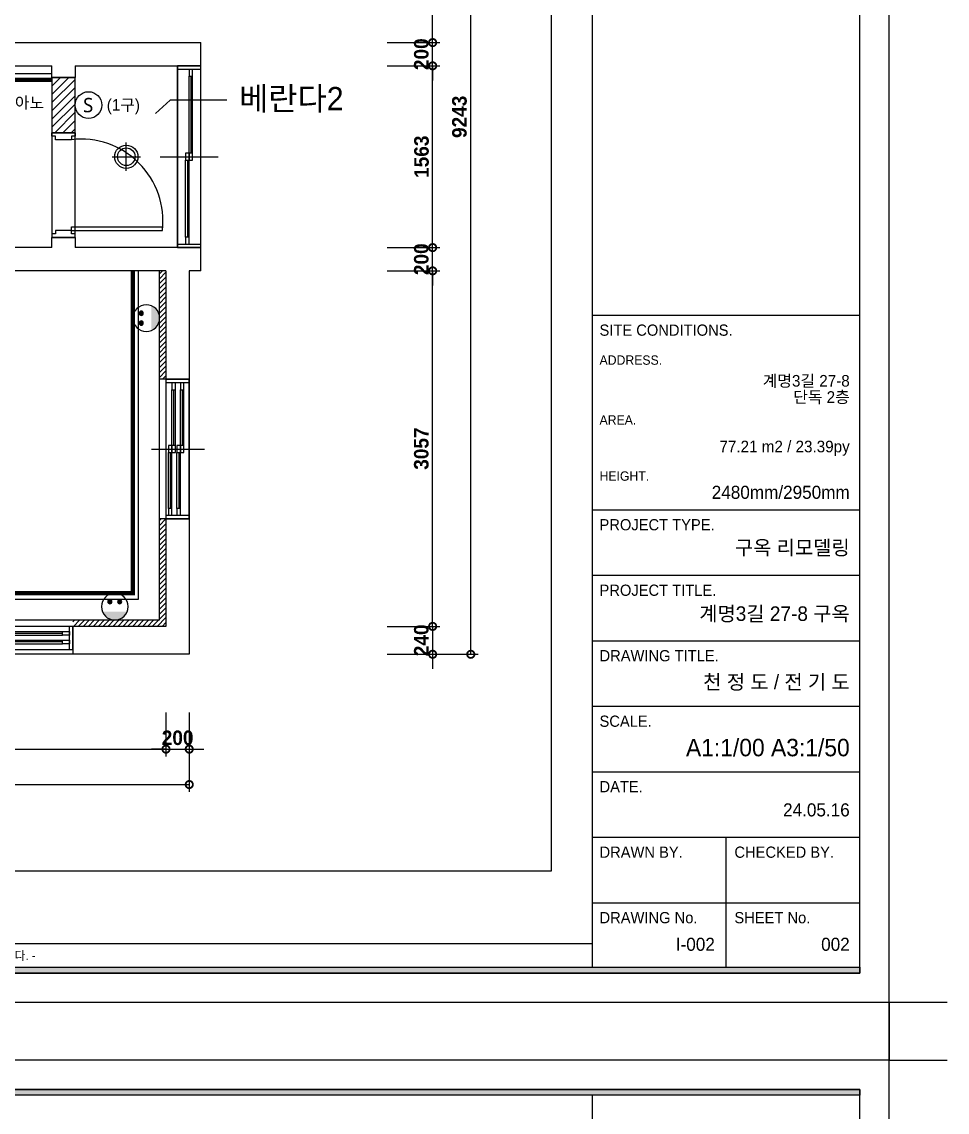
# Model space of a CAD drawing. Header units: inches. Extents: x 7740 to 83056, y -9304 to 75068.
# Drawn here: x 42786 to 50740, y 36299 to 45675 of the extents above; entities that cross this region are included whole.
import ezdxf
from ezdxf.enums import TextEntityAlignment as Align

# ---------------------------------------------------------------- set-up
doc = ezdxf.new("R2010")
doc.units = ezdxf.units.IN
doc.header["$LTSCALE"] = 50
doc.header["$MEASUREMENT"] = 0
doc.linetypes.add('HID', pattern=[2.3, 1.5, -0.8])
for name, color, linetype in [('02-WAL', 2, 'Continuous'), ('03-TEXT', 3, 'Continuous'), ('03-WAL NEW', 3, 'Continuous'), ('04-WIN', 4, 'Continuous'), ('06-FUR', 6, 'Continuous'), ('06-LIGHT', 4, 'Continuous'), ('07-DIM', 5, 'Continuous'), ('253', 253, 'Continuous'), ('F-SYM', 7, 'Continuous'), ('FORM(YOURNAME)-11', 1, 'Continuous'), ('FORM(YOURNAME)-11 @ 1', 1, 'Continuous'), ('RC-LIGHT', 7, 'Continuous'), ('도면층2', 2, 'Continuous'), ('도면층4', 4, 'Continuous'), ('도면층5', 5, 'Continuous'), ('설비', 7, 'Continuous')]:
    doc.layers.add(name, color=color, linetype=linetype)
doc.styles.get("Standard").update_dxf_attribs({"font": 'txt.shx', "bigfont": 'whgtxt.shx'})
doc.styles.add('YOURNAME', font='HY울릉도M.TTF')
doc.styles.add('넥슨고딕', font='NEXONLv1GothicBold.ttf')
doc.styles.add('코레일둥고', font='Korail_Round_Gothic_Medium.ttf')
doc.dimstyles.new('50', dxfattribs={"dimscale": 50, "dimtxt": 2.5, "dimasz": 2.5, "dimexe": 1.25, "dimexo": 2, "dimtad": 1, "dimdec": 0, "dimtxsty": '넥슨고딕', "dimblk": 'DOTSMALL', "dimcen": 2.5, "dimclrd": 1, "dimclre": 1, "dimclrt": 2, "dimadec": 0, "dimazin": 0, "dimtfac": 1, "dimtdec": 0, "dimtix": 1, "dimtmove": 0, "dimatfit": 3, "dimldrblk": 'DOTSMALL', "dimfxl": 0, "dimarcsym": 0})

# ---------------------------------------------------------------- blocks, each defined once
blk = doc.blocks.new('_DOTSMALL')
at = {"color": 0, "linetype": 'ByBlock', "const_width": 0.5}
blk.add_lwpolyline([(-0.0625, 0, 1), (0.0625, 0, 1)], format="xyb", close=True, dxfattribs=at)
blk = doc.blocks.new('*D242')
at = {"layer": '07-DIM', "color": 1, "lineweight": -2}
for p, q in [((40049.3, 39736.7), (40049.3, 39358.6)), ((44025.3, 39736.7), (44025.3, 39358.6)), ((40049.3, 39421.1), (44025.3, 39421.1))]:
    blk.add_line(p, q, dxfattribs=at)
at = {"layer": 'Defpoints', "color": 0}
for p in [(40049.3, 39836.7), (44025.3, 39836.7), (44025.3, 39421.1)]:
    blk.add_point(p, dxfattribs=at)
at = {"layer": '07-DIM', "color": 1, "lineweight": -2, "xscale": 125, "yscale": 125, "zscale": 125, "rotation": 180}
blk.add_blockref('_DOTSMALL', (40049.3, 39421.1), dxfattribs=at)
at = {"layer": '07-DIM', "color": 1, "lineweight": -2, "xscale": 125, "yscale": 125, "zscale": 125}
blk.add_blockref('_DOTSMALL', (44025.3, 39421.1), dxfattribs=at)
at = {"layer": '07-DIM', "color": 2, "insert": (42037.3, 39517.9), "char_height": 125, "attachment_point": 5, "style": '넥슨고딕'}
blk.add_mtext('3976', dxfattribs=at)
blk = doc.blocks.new('*D243')
at = {"layer": '07-DIM', "color": 1, "lineweight": -2}
for p, q in [((44025.3, 39736.7), (44025.3, 39358.6)), ((44225.3, 39736.7), (44225.3, 39358.6)), ((44025.3, 39421.1), (43900.3, 39421.1)), ((44025.3, 39421.1), (44225.3, 39421.1)), ((44225.3, 39421.1), (44350.3, 39421.1))]:
    blk.add_line(p, q, dxfattribs=at)
at = {"layer": 'Defpoints', "color": 0}
for p in [(44025.3, 39836.7), (44225.3, 39836.7), (44225.3, 39421.1)]:
    blk.add_point(p, dxfattribs=at)
at = {"layer": '07-DIM', "color": 1, "lineweight": -2, "xscale": 125, "yscale": 125, "zscale": 125}
blk.add_blockref('_DOTSMALL', (44025.3, 39421.1), dxfattribs=at)
at = {"layer": '07-DIM', "color": 1, "lineweight": -2, "xscale": 125, "yscale": 125, "zscale": 125, "rotation": 180}
blk.add_blockref('_DOTSMALL', (44225.3, 39421.1), dxfattribs=at)
at = {"layer": '07-DIM', "color": 2, "insert": (44125.3, 39518), "char_height": 125, "attachment_point": 5, "style": '넥슨고딕'}
blk.add_mtext('200', dxfattribs=at)
blk = doc.blocks.new('*D253')
at = {"layer": '07-DIM', "color": 1, "lineweight": -2}
for p, q in [((46317.4, 40476.7), (46317.4, 40601.7)), ((45925.3, 40476.7), (46379.9, 40476.7)), ((46317.4, 40476.7), (46317.4, 40236.7)), ((45925.3, 40236.7), (46379.9, 40236.7)), ((46317.4, 40236.7), (46317.4, 40111.7))]:
    blk.add_line(p, q, dxfattribs=at)
at = {"layer": 'Defpoints', "color": 0}
for p in [(45825.3, 40476.7), (45825.3, 40236.7), (46317.4, 40236.7)]:
    blk.add_point(p, dxfattribs=at)
at = {"layer": '07-DIM', "color": 1, "lineweight": -2, "xscale": 125, "yscale": 125, "zscale": 125}
for p, rotation in [((46317.4, 40476.7), 270), ((46317.4, 40236.7), 90)]:
    blk.add_blockref('_DOTSMALL', p, dxfattribs=dict(at, rotation=rotation))
at = {"layer": '07-DIM', "color": 2, "insert": (46220.5, 40356.7), "char_height": 125, "attachment_point": 5, "rotation": 90, "style": '넥슨고딕'}
blk.add_mtext('240', dxfattribs=at)
blk = doc.blocks.new('*D254')
at = {"layer": '07-DIM', "color": 1, "lineweight": -2}
for p, q in [((45925.3, 43533.7), (46379.9, 43533.7)), ((46317.4, 40476.7), (46317.4, 43533.7)), ((45925.3, 40476.7), (46379.9, 40476.7))]:
    blk.add_line(p, q, dxfattribs=at)
at = {"layer": 'Defpoints', "color": 0}
for p in [(45825.3, 43533.7), (46317.4, 43533.7), (45825.3, 40476.7)]:
    blk.add_point(p, dxfattribs=at)
at = {"layer": '07-DIM', "color": 1, "lineweight": -2, "xscale": 125, "yscale": 125, "zscale": 125}
for p, rotation in [((46317.4, 43533.7), 90), ((46317.4, 40476.7), 270)]:
    blk.add_blockref('_DOTSMALL', p, dxfattribs=dict(at, rotation=rotation))
at = {"layer": '07-DIM', "color": 2, "insert": (46220.5, 42005.2), "char_height": 125, "attachment_point": 5, "rotation": 90, "style": '넥슨고딕'}
blk.add_mtext('3057', dxfattribs=at)
blk = doc.blocks.new('*D255')
at = {"layer": '07-DIM', "color": 1, "lineweight": -2}
for p, q in [((46317.4, 43733.7), (46317.4, 43858.7)), ((45925.3, 43733.7), (46379.9, 43733.7)), ((46317.4, 43533.7), (46317.4, 43733.7)), ((45925.3, 43533.7), (46379.9, 43533.7)), ((46317.4, 43533.7), (46317.4, 43408.7))]:
    blk.add_line(p, q, dxfattribs=at)
at = {"layer": 'Defpoints', "color": 0}
for p in [(45825.3, 43733.7), (46317.4, 43733.7), (45825.3, 43533.7)]:
    blk.add_point(p, dxfattribs=at)
at = {"layer": '07-DIM', "color": 1, "lineweight": -2, "xscale": 125, "yscale": 125, "zscale": 125}
for p, rotation in [((46317.4, 43733.7), 270), ((46317.4, 43533.7), 90)]:
    blk.add_blockref('_DOTSMALL', p, dxfattribs=dict(at, rotation=rotation))
at = {"layer": '07-DIM', "color": 2, "insert": (46220.5, 43633.7), "char_height": 125, "attachment_point": 5, "rotation": 90, "style": '넥슨고딕'}
blk.add_mtext('200', dxfattribs=at)
blk = doc.blocks.new('*D256')
at = {"layer": '07-DIM', "color": 1, "lineweight": -2}
for p, q in [((45925.3, 45296.7), (46379.9, 45296.7)), ((46317.4, 43733.7), (46317.4, 45296.7)), ((45925.3, 43733.7), (46379.9, 43733.7))]:
    blk.add_line(p, q, dxfattribs=at)
at = {"layer": 'Defpoints', "color": 0}
for p in [(45825.3, 45296.7), (46317.4, 45296.7), (45825.3, 43733.7)]:
    blk.add_point(p, dxfattribs=at)
at = {"layer": '07-DIM', "color": 1, "lineweight": -2, "xscale": 125, "yscale": 125, "zscale": 125}
for p, rotation in [((46317.4, 45296.7), 90), ((46317.4, 43733.7), 270)]:
    blk.add_blockref('_DOTSMALL', p, dxfattribs=dict(at, rotation=rotation))
at = {"layer": '07-DIM', "color": 2, "insert": (46222.1, 44515.2), "char_height": 125, "attachment_point": 5, "rotation": 90, "style": '넥슨고딕'}
blk.add_mtext('1563', dxfattribs=at)
blk = doc.blocks.new('*D257')
at = {"layer": '07-DIM', "color": 1, "lineweight": -2}
for p, q in [((46317.4, 45496.7), (46317.4, 45621.7)), ((45925.3, 45496.7), (46379.9, 45496.7)), ((46317.4, 45296.7), (46317.4, 45496.7)), ((45925.3, 45296.7), (46379.9, 45296.7)), ((46317.4, 45296.7), (46317.4, 45171.7))]:
    blk.add_line(p, q, dxfattribs=at)
at = {"layer": 'Defpoints', "color": 0}
for p in [(45825.3, 45496.7), (46317.4, 45496.7), (45825.3, 45296.7)]:
    blk.add_point(p, dxfattribs=at)
at = {"layer": '07-DIM', "color": 1, "lineweight": -2, "xscale": 125, "yscale": 125, "zscale": 125}
for p, rotation in [((46317.4, 45496.7), 270), ((46317.4, 45296.7), 90)]:
    blk.add_blockref('_DOTSMALL', p, dxfattribs=dict(at, rotation=rotation))
at = {"layer": '07-DIM', "color": 2, "insert": (46220.5, 45396.7), "char_height": 125, "attachment_point": 5, "rotation": 90, "style": '넥슨고딕'}
blk.add_mtext('200', dxfattribs=at)
blk = doc.blocks.new('*D258')
at = {"layer": '07-DIM', "color": 1, "lineweight": -2}
for p, q in [((45925.3, 47941.7), (46379.9, 47941.7)), ((46317.4, 45496.7), (46317.4, 47941.7)), ((45925.3, 45496.7), (46379.9, 45496.7))]:
    blk.add_line(p, q, dxfattribs=at)
at = {"layer": 'Defpoints', "color": 0}
for p in [(45825.3, 47941.7), (46317.4, 47941.7), (45825.3, 45496.7)]:
    blk.add_point(p, dxfattribs=at)
at = {"layer": '07-DIM', "color": 1, "lineweight": -2, "xscale": 125, "yscale": 125, "zscale": 125}
for p, rotation in [((46317.4, 47941.7), 90), ((46317.4, 45496.7), 270)]:
    blk.add_blockref('_DOTSMALL', p, dxfattribs=dict(at, rotation=rotation))
at = {"layer": '07-DIM', "color": 2, "insert": (46220.5, 46719.2), "char_height": 125, "attachment_point": 5, "rotation": 90, "style": '넥슨고딕'}
blk.add_mtext('2445', dxfattribs=at)
blk = doc.blocks.new('*D265')
at = {"layer": '07-DIM', "color": 1, "lineweight": -2}
for p, q in [((45925.3, 49479.7), (46707.7, 49479.7)), ((46645.2, 40236.7), (46645.2, 49479.7)), ((45925.3, 40236.7), (46707.7, 40236.7))]:
    blk.add_line(p, q, dxfattribs=at)
at = {"layer": 'Defpoints', "color": 0}
for p in [(45825.3, 49479.7), (46645.2, 49479.7), (45825.3, 40236.7)]:
    blk.add_point(p, dxfattribs=at)
at = {"layer": '07-DIM', "color": 1, "lineweight": -2, "xscale": 125, "yscale": 125, "zscale": 125}
for p, rotation in [((46645.2, 49479.7), 90), ((46645.2, 40236.7), 270)]:
    blk.add_blockref('_DOTSMALL', p, dxfattribs=dict(at, rotation=rotation))
at = {"layer": '07-DIM', "color": 2, "insert": (46548.3, 44858.2), "char_height": 125, "attachment_point": 5, "rotation": 90, "style": '넥슨고딕'}
blk.add_mtext('9243', dxfattribs=at)
blk = doc.blocks.new('*D266')
at = {"layer": '07-DIM', "color": 1, "lineweight": -2}
for p, q in [((33099.3, 39736.7), (33099.3, 39054.1)), ((44225.3, 39736.7), (44225.3, 39054.1)), ((33099.3, 39116.6), (44225.3, 39116.6))]:
    blk.add_line(p, q, dxfattribs=at)
at = {"layer": 'Defpoints', "color": 0}
for p in [(33099.3, 39836.7), (44225.3, 39836.7), (44225.3, 39116.6)]:
    blk.add_point(p, dxfattribs=at)
at = {"layer": '07-DIM', "color": 1, "lineweight": -2, "xscale": 125, "yscale": 125, "zscale": 125, "rotation": 180}
blk.add_blockref('_DOTSMALL', (33099.3, 39116.6), dxfattribs=at)
at = {"layer": '07-DIM', "color": 1, "lineweight": -2, "xscale": 125, "yscale": 125, "zscale": 125}
blk.add_blockref('_DOTSMALL', (44225.3, 39116.6), dxfattribs=at)
at = {"layer": '07-DIM', "color": 2, "insert": (38662.3, 39213.5), "char_height": 125, "attachment_point": 5, "style": '넥슨고딕'}
blk.add_mtext('11126', dxfattribs=at)
blk = doc.blocks.new('FLOORPLAN')
at = {"layer": '03-WAL NEW'}
h = blk.add_hatch(dxfattribs=at)
h.set_pattern_fill('_USER', color=256, scale=50, angle=45, pattern_type=0)
h.set_pattern_definition([(45, (-2439.986, 33507.68), (-35.35534, 35.35534), [])])
h.paths.add_polyline_path([(42864.9, 46882.9), (43064.9, 46882.9), (43064.9, 47357.9), (42864.9, 47357.9)])
at = {"layer": '02-WAL'}
for p, q in [((42190.9, 47657.9), (44144.9, 47657.9)), ((44144.9, 45694.9), (44144.9, 47657.9)), ((41254.9, 47457.9), (42864.9, 47457.9)), ((42864.9, 47357.9), (42864.9, 47457.9)), ((43064.9, 47457.9), (44144.9, 47457.9)), ((43064.9, 47457.9), (43064.9, 47357.9)), ((43944.9, 45894.9), (43944.9, 47457.9)), ((42864.9, 47357.9), (43064.9, 47357.9)), ((42864.9, 45894.9), (42864.9, 45982.9)), ((42864.9, 45982.9), (43064.9, 45982.9)), ((43064.9, 45982.9), (43064.9, 45894.9)), ((42864.9, 45894.9), (39669.9, 45894.9)), ((44144.9, 45894.9), (43064.9, 45894.9)), ((43845.9, 45694.9), (39869.9, 45694.9)), ((43845.9, 45694.9), (43845.9, 42637.9)), ((44144.9, 45694.9), (44045.9, 45694.9)), ((44045.9, 45694.9), (44045.9, 42397.9)), ((43845.9, 44762.9), (44045.9, 44762.9)), ((43845.9, 43562.9), (44045.9, 43562.9)), ((43845.9, 42637.9), (39869.9, 42637.9)), ((43045.9, 42637.9), (43045.9, 42397.9)), ((44045.9, 42397.9), (32919.9, 42397.9))]:
    blk.add_line(p, q, dxfattribs=at)
at = {"layer": '03-WAL NEW'}
blk.add_lwpolyline([(42864.9, 46882.9), (43064.9, 46882.9), (43064.9, 47357.9), (42864.9, 47357.9)], close=True, dxfattribs=at)
at = {"layer": '04-WIN'}
for q in [(43815.5, 46042.9), (43814.9, 46042.9)]:
    blk.add_line((43034.9, 46042.9), q, dxfattribs=at)
at = {"layer": '도면층2'}
for p, q in [((44144.9, 47457.9), (43944.9, 47457.9)), ((43064.9, 46882.9), (42864.9, 46882.9)), ((43064.9, 45982.9), (42864.9, 45982.9)), ((44144.9, 45894.9), (43944.9, 45894.9)), ((44045.9, 44762.9), (43845.9, 44762.9)), ((44045.9, 43562.9), (43845.9, 43562.9)), ((43045.9, 42637.9), (43045.9, 42437.9))]:
    blk.add_line(p, q, dxfattribs=at)
at = {"layer": '도면층4'}
for p, q in [((43944.9, 47457.9), (43944.9, 45894.9)), ((44144.9, 47457.9), (43944.9, 47457.9)), ((44144.9, 45894.9), (44144.9, 47457.9)), ((44144.9, 47427.9), (43944.9, 47427.9)), ((44059.9, 47367.9), (44059.9, 46706.4)), ((42864.9, 46882.9), (42864.9, 45982.9)), ((43064.9, 46882.9), (42864.9, 46882.9)), ((43064.9, 45982.9), (43064.9, 46882.9)), ((43794.9, 46676.4), (44294.9, 46676.4)), ((44029.9, 46646.4), (44029.9, 45984.9)), ((43034.9, 46072.9), (43814.9, 46072.9)), ((43034.9, 46042.9), (43034.9, 46072.9)), ((43034.9, 46042.9), (43815.5, 46042.9)), ((43815.5, 46042.9), (43815.5, 46072.9)), ((42864.9, 45982.9), (43064.9, 45982.9)), ((43064.9, 45982.9), (42864.9, 45982.9)), ((43944.9, 45924.9), (44144.9, 45924.9)), ((43944.9, 45894.9), (44144.9, 45894.9)), ((43845.9, 44762.9), (43845.9, 43562.9)), ((44045.9, 44762.9), (43845.9, 44762.9)), ((44045.9, 44732.9), (43845.9, 44732.9)), ((44045.9, 43562.9), (44045.9, 44762.9)), ((43911.7, 44672.9), (43911.7, 44192.9)), ((43985.5, 44672.9), (43985.5, 44192.9)), ((43721.7, 44162.9), (44176.7, 44162.9)), ((43881.7, 44132.9), (43881.7, 43652.9)), ((43955.5, 44132.9), (43955.5, 43652.9)), ((43845.9, 43592.9), (44045.9, 43592.9)), ((43845.9, 43562.9), (44045.9, 43562.9)), ((43045.9, 42637.9), (40640.9, 42637.9)), ((42955.9, 42577.5), (42459.7, 42577.5)), ((43015.9, 42437.9), (43015.9, 42637.9)), ((43045.9, 42437.9), (43045.9, 42637.9)), ((42955.9, 42503.7), (42459.7, 42503.7)), ((40640.9, 42437.9), (43045.9, 42437.9))]:
    blk.add_line(p, q, dxfattribs=at)
for points in [[(44074.9, 47427.9), (44044.9, 47427.9), (44044.9, 47367.9), (44074.9, 47367.9)], [(44044.9, 46706.4), (44014.9, 46706.4), (44014.9, 46646.4), (44044.9, 46646.4)], [(44074.9, 46706.4), (44044.9, 46706.4), (44044.9, 46646.4), (44074.9, 46646.4)], [(44044.9, 45984.9), (44014.9, 45984.9), (44014.9, 45924.9), (44044.9, 45924.9)], [(43926.7, 44732.9), (43896.7, 44732.9), (43896.7, 44672.9), (43926.7, 44672.9)], [(44000.5, 44732.9), (43970.5, 44732.9), (43970.5, 44672.9), (44000.5, 44672.9)], [(43896.7, 44192.9), (43866.7, 44192.9), (43866.7, 44132.9), (43896.7, 44132.9)], [(43926.7, 44192.9), (43896.7, 44192.9), (43896.7, 44132.9), (43926.7, 44132.9)], [(43970.5, 44192.9), (43940.5, 44192.9), (43940.5, 44132.9), (43970.5, 44132.9)], [(44000.5, 44192.9), (43970.5, 44192.9), (43970.5, 44132.9), (44000.5, 44132.9)], [(43896.7, 43652.9), (43866.7, 43652.9), (43866.7, 43592.9), (43896.7, 43592.9)], [(43970.5, 43652.9), (43940.5, 43652.9), (43940.5, 43592.9), (43970.5, 43592.9)], [(43015.9, 42592.5), (43015.9, 42562.5), (42955.9, 42562.5), (42955.9, 42592.5)], [(43015.9, 42518.7), (43015.9, 42488.7), (42955.9, 42488.7), (42955.9, 42518.7)]]:
    blk.add_lwpolyline(points, close=True, dxfattribs=at)
for points in [[(43064.9, 46882.9), (43064.9, 46852.9), (43034.9, 46852.9), (43034.9, 46822.9), (42894.9, 46822.9), (42894.9, 46852.9), (42864.9, 46852.9), (42864.9, 46882.9), (43064.9, 46882.9)], [(43064.9, 45982.9), (43064.9, 46012.9), (43034.9, 46012.9), (43034.9, 46042.9), (42894.9, 46042.9), (42894.9, 46012.9), (42864.9, 46012.9), (42864.9, 45982.9), (43064.9, 45982.9)]]:
    blk.add_lwpolyline(points, dxfattribs=at)
at = {"layer": '도면층5'}
for p, q in [((44044.9, 46706.4), (44044.9, 47367.9)), ((44074.9, 46706.4), (44074.9, 47367.9)), ((44014.9, 45984.9), (44014.9, 46646.4)), ((44044.9, 45984.9), (44044.9, 46646.4)), ((43896.7, 44192.9), (43896.7, 44672.9)), ((43926.7, 44192.9), (43926.7, 44672.9)), ((43970.5, 44192.9), (43970.5, 44672.9)), ((44000.5, 44192.9), (44000.5, 44672.9)), ((43866.7, 43652.9), (43866.7, 44132.9)), ((43896.7, 43652.9), (43896.7, 44132.9)), ((43940.5, 43652.9), (43940.5, 44132.9)), ((43970.5, 43652.9), (43970.5, 44132.9)), ((42459.7, 42592.5), (42955.9, 42592.5)), ((42459.7, 42562.5), (42955.9, 42562.5)), ((42459.7, 42518.7), (42955.9, 42518.7)), ((42459.7, 42488.7), (42955.9, 42488.7))]:
    blk.add_line(p, q, dxfattribs=at)
blk.add_arc((43116.6, 46124.6), 703.1, 353.32549, 96.67451, dxfattribs=at)
blk = doc.blocks.new('RRHREU')
at = {"color": 1, "linetype": 'Continuous'}
for p, q in [((119141.7, 54330.2), (119141.7, 54530.2)), ((119041.7, 54430.2), (119241.7, 54430.2))]:
    blk.add_line(p, q, dxfattribs=at)
at = {"layer": 'RC-LIGHT'}
for radius in [82.5, 62.5]:
    blk.add_circle((119141.7, 54430.2), radius, dxfattribs=at)
blk = doc.blocks.new('egoo')
at = {"layer": '설비'}
h = blk.add_hatch(color=140, dxfattribs=at)
edge = h.paths.add_edge_path()
edge.add_arc((1015645, 443434), 22.3, 0, 360)
h = blk.add_hatch(color=140, dxfattribs=at)
edge = h.paths.add_edge_path()
edge.add_arc((1015748, 443434), 22.3, 0, 360)
h = blk.add_hatch(color=140, dxfattribs=at)
edge = h.paths.add_edge_path()
edge.add_line((1015826, 443329), (1015567, 443329))
edge.add_ellipse((1015696, 443381), major_axis=(99, 99), ratio=1, start_angle=156.9578, end_angle=293.0422)
at = {"layer": '설비', "color": 140}
for centre, radius in [((1015696, 443381), 140), ((1015645, 443434), 22.3), ((1015748, 443434), 22.3)]:
    blk.add_circle(centre, radius, dxfattribs=at)
blk = doc.blocks.new('FORM-PLAN')
at = {"layer": 'FORM(YOURNAME)-11'}
h = blk.add_hatch(color=256, dxfattribs=at)
h.dxf.hatch_style = 1
h.paths.add_polyline_path([(-71444, 55115), (10556, 55115), (10556, 54915), (-71444, 54915)])
h.paths.add_polyline_path([(-71444, -2085), (10556, -2085), (10556, -2285), (-71444, -2285)])
at = {"layer": 'Defpoints', "color": 158}
for p, q in [((1346, 54915), (1346, -2085)), ((1346, -1285), (-71444, -1285))]:
    blk.add_line(p, q, dxfattribs=at)
at = {"layer": 'Defpoints', "color": 1}
for points in [[(11556, 58115), (11556, 56115), (13556, 56115)], [(11556, -5285), (11556, -3285), (13556, -3285)]]:
    blk.add_lwpolyline(points, dxfattribs=at)
at = {"layer": 'Defpoints', "color": 158}
for points in [[(-71444, -2285), (10556, -2285), (10556, 55115), (-71444, 55115)], [(-69444, 53115), (-64, 53115), (-64, 1215), (-69444, 1215)]]:
    blk.add_lwpolyline(points, close=True, dxfattribs=at)
at = {"layer": 'FORM(YOURNAME)-11', "color": 14}
for p, q in [((1346, 20344), (10556, 20344)), ((1346, 13651), (10556, 13651)), ((1346, 11398), (10556, 11398)), ((1346, 9146), (10556, 9146)), ((1346, 6893), (10556, 6893)), ((1346, 4641), (10556, 4641)), ((1346, 2388), (10556, 2388)), ((5951, 2388), (5951, -2085)), ((1346, 136), (10556, 136))]:
    blk.add_line(p, q, dxfattribs=at)
at = {"layer": 'FORM(YOURNAME)-11', "color": 250}
blk.add_lwpolyline([(-72444, -3285), (11556, -3285), (11556, 56115), (-72444, 56115)], close=True, dxfattribs=at)
at = {"layer": 'FORM(YOURNAME)-11'}
for points in [[(-71444, 55115), (10556, 55115), (10556, 54915), (-71444, 54915)], [(-71444, -2085), (10556, -2085), (10556, -2285), (-71444, -2285)]]:
    blk.add_lwpolyline(points, close=True, dxfattribs=at)
at = {"layer": 'FORM(YOURNAME)-11', "color": 14, "style": 'YOURNAME'}
for s, height, p in [('SITE CONDITIONS.', 386.14, (1603, 19829)), ('PROJECT TYPE.', 386.14, (1603, 13136)), ('PROJECT TITLE.', 386.14, (1603, 10883)), ('DRAWING TITLE.', 386.14, (1603, 8631)), ('SCALE.', 386.1, (1603, 6378)), ('DATE.', 386.1, (1603, 4126)), ('DRAWN BY.', 386.1, (1603, 1873)), ('CHECKED BY.', 386.14, (6240, 1873)), ('DRAWING No.', 386.14, (1603, -379)), ('SHEET No.', 386.1, (6240, -379))]:
    blk.add_text(s, height=height, dxfattribs=at).set_placement(p, align=Align.MIDDLE_LEFT)
at = {"layer": 'FORM(YOURNAME)-11', "color": 251, "style": 'YOURNAME'}
for s, p in [('ADDRESS.', (1603, 18799)), ('AREA.', (1603, 16740)), ('HEIGHT.', (1603, 14809))]:
    blk.add_text(s, height=321.8, dxfattribs=at).set_placement(p, align=Align.MIDDLE_LEFT)
at = {"layer": 'FORM(YOURNAME)-11', "color": 1, "style": 'YOURNAME'}
blk.add_text("- 본 도서는 어떠한 경우에도 무단으로 도용할 수 없으며 도용시 '지적재산권' 보호에 관한 법률에 의거, 법적 분쟁이 발생합니다.  또한 본 도서에 관한 모든 저작권은 당사에 있습니다. -", height=300, dxfattribs=at).set_placement((-32990, -1685), align=Align.MIDDLE_CENTER)
at = {"layer": 'FORM(YOURNAME)-11', "color": 3, "style": 'YOURNAME'}
for tag, height, p in [('1', 450, (9905, 18188)), ('2', 450, (9905, 17544)), ('3', 450, (9905, 16257)), ('4', 450, (9905, 14326)), ('5', 515, (9905, 12009)), ('6', 515, (9905, 9757)), ('7', 515, (9905, 7504)), ('8', 515, (9905, 5252)), ('9', 515, (9905, 2999)), ('10', 515, (5655, 811)), ('11', 515, (9905, 747)), ('12', 515, (5655, -1441)), ('13', 515, (9905, -1441))]:
    blk.add_attdef(tag, text='', height=height, dxfattribs=at).set_placement(p, align=Align.MIDDLE_RIGHT)
blk = doc.blocks.new('*U807')
at = {"layer": 'F-SYM'}
ref = blk.add_blockref('FORM-PLAN', (47350.9, 38066.9), dxfattribs=dict(at, xscale=0.2500000000000001, yscale=0.2500000000000001, zscale=0.2500000000000001))
ref.add_attrib('4', '2480mm/2950mm', dxfattribs={"layer": 'FORM(YOURNAME)-11 @ 1', "color": 3, "height": 112.5, "style": 'YOURNAME'}).set_placement((49902.1, 41629.7), align=Align.MIDDLE_RIGHT)
ref.add_attrib('3', '77.21 m2 / 23.39py', dxfattribs={"layer": 'FORM(YOURNAME)-11 @ 1', "color": 3, "height": 100, "style": 'YOURNAME'}).set_placement((49902.1, 42023.4), align=Align.MIDDLE_RIGHT)
ref.add_attrib('2', '단독 2층', dxfattribs={"layer": 'FORM(YOURNAME)-11 @ 1', "color": 3, "height": 100, "style": 'YOURNAME'}).set_placement((49902.1, 42448.9), align=Align.MIDDLE_RIGHT)
ref.add_attrib('1', '계명3길 27-8', dxfattribs={"layer": 'FORM(YOURNAME)-11 @ 1', "color": 3, "height": 100, "style": 'YOURNAME'}).set_placement((49902.1, 42588.3), align=Align.MIDDLE_RIGHT)
ref.add_attrib('5', '구옥 리모델링', dxfattribs={"layer": 'FORM(YOURNAME)-11 @ 1', "color": 3, "height": 125, "style": 'YOURNAME'}).set_placement((49902.1, 41153.6), align=Align.MIDDLE_RIGHT)
ref.add_attrib('6', '계명3길 27-8 구옥', dxfattribs={"layer": 'FORM(YOURNAME)-11 @ 1', "color": 3, "height": 125, "style": 'YOURNAME'}).set_placement((49902.1, 40586.3), align=Align.MIDDLE_RIGHT)
ref.add_attrib('7', '천 정 도 / 전 기 도', dxfattribs={"layer": 'FORM(YOURNAME)-11 @ 1', "color": 3, "height": 125, "style": 'YOURNAME'}).set_placement((49902.1, 39998.5), align=Align.MIDDLE_RIGHT)
ref.add_attrib('8', 'A1:1/00 A3:1/50', dxfattribs={"layer": 'FORM(YOURNAME)-11 @ 1', "color": 3, "height": 150, "style": 'YOURNAME'}).set_placement((49902.1, 39434.7), align=Align.MIDDLE_RIGHT)
ref.add_attrib('9', '24.05.16', dxfattribs={"layer": 'FORM(YOURNAME)-11 @ 1', "color": 3, "height": 112.5, "style": 'YOURNAME'}).set_placement((49902.1, 38898.9), align=Align.MIDDLE_RIGHT)
ref.add_attrib('13', '002', dxfattribs={"layer": 'FORM(YOURNAME)-11 @ 1', "color": 3, "height": 112.5, "style": 'YOURNAME'}).set_placement((49902.1, 37743.1), align=Align.MIDDLE_RIGHT)
ref.add_attrib('12', 'I-002', dxfattribs={"layer": 'FORM(YOURNAME)-11 @ 1', "color": 3, "height": 112.5, "style": 'YOURNAME'}).set_placement((48742.8, 37743.1), align=Align.MIDDLE_RIGHT)
blk = doc.blocks.new('*U808')
at = {"layer": 'F-SYM', "xscale": 0.2500000000000001, "yscale": 0.2500000000000001, "zscale": 0.2500000000000001}
blk.add_blockref('FORM-PLAN', (47350.9, 22716.9), dxfattribs=at)
blk = doc.blocks.new('swich')
at = {"layer": '설비', "color": 140}
blk.add_circle((372828.6, -86554.1), 84, dxfattribs=at)
at = {"layer": '설비', "color": 140, "insert": (372858.7, -86509.1), "char_height": 90, "attachment_point": 3}
blk.add_mtext_dynamic_manual_height_columns('{\\fMalgun Gothic|b0|i0|c129|p50;S}', width=143.497, gutter_width=1, heights=[0], dxfattribs=at)

msp = doc.modelspace()

# ---------------------------------------------------------------- hatches: boundary and pattern name
at = {"layer": '03-WAL NEW'}
h = msp.add_hatch(dxfattribs=at)
h.set_pattern_fill('_USER', color=256, scale=30, angle=45, pattern_type=0)
h.set_pattern_definition([(45, (-2260.585, 31346.512), (-21.213203, 21.213203), [])])
h.paths.add_polyline_path([(33354.3, 42721.7), (33354.3, 43496.7), (33299.3, 43496.7), (33299.3, 42721.7)])
h.paths.add_polyline_path([(33354.3, 41216.7), (33299.3, 41216.7), (33299.3, 40436.7), (34004.3, 40436.7), (34004.3, 40491.7), (33354.3, 40491.7)])
h.paths.add_polyline_path([(36264.3, 40491.7), (35509.3, 40491.7), (35509.3, 40436.7), (36264.3, 40436.7)])
h.paths.add_polyline_path([(36774.3, 40491.7), (36464.3, 40491.7), (36464.3, 40436.7), (36774.3, 40436.7)])
h.paths.add_polyline_path([(39539.3, 40491.7), (39539.3, 40436.7), (39849.3, 40436.7), (39849.3, 40491.7)])
h.paths.add_polyline_path([(40049.3, 40531.7), (40049.3, 40476.7), (40820.3, 40476.7), (40820.3, 40531.7)])
h.paths.add_polyline_path([(43225.3, 40531.7), (43225.3, 40476.7), (44025.3, 40476.7), (44025.3, 41401.7), (43970.3, 41401.7), (43970.3, 40531.7)])
h.paths.add_polyline_path([(43970.3, 43533.7), (43970.3, 42601.7), (44025.3, 42601.7), (44025.3, 43533.7)])

# ---------------------------------------------------------------- linework, layer by layer
at = {"color": 10, "linetype": 'HID', "const_width": 36}
for points in [[(35334.3, 45176.7), (43044.3, 45176.7)], [(40049.3, 40761.7), (43740.3, 40761.7), (43740.3, 43533.7)]]:
    msp.add_lwpolyline(points, dxfattribs=at)
at = {"layer": '03-TEXT'}
msp.add_line((44025.3, 42601.7), (43970.3, 42601.7), dxfattribs=at)
msp.add_lwpolyline([(40049.3, 40531.7), (43970.3, 40531.7), (43970.3, 43533.7)], dxfattribs=at)
at = {"layer": '03-WAL NEW'}
msp.add_line((44025.3, 41401.7), (43970.3, 41401.7), dxfattribs=at)
at = {"layer": '06-LIGHT'}
msp.add_line((43044.3, 45226.7), (35334.3, 45226.7), dxfattribs=at)
msp.add_lwpolyline([(40049.3, 40711.7), (43790.3, 40711.7), (43790.3, 43533.7)], dxfattribs=at)
at = {"layer": '253'}
msp.add_lwpolyline([(44547.9, 45002.2), (44060.2, 45002.2), (43933.9, 44885.9)], dxfattribs=at)

# ---------------------------------------------------------------- block references
msp.add_blockref('FLOORPLAN', (179.4, -2161.2))
at = {"layer": '06-FUR'}
for name in ['*U807', '*U808']:
    msp.add_blockref(name, (0, 0), dxfattribs=at)
at = {"layer": 'RC-LIGHT', "xscale": 1.212121212121212, "yscale": 1.212121212121212, "zscale": 1.212121212121212}
msp.add_blockref('RRHREU', (-100729.9, -21460.8), dxfattribs=at)
at = {"layer": '설비', "color": 140, "xscale": 1.369047619047649, "yscale": 1.369047619047649, "zscale": 1.369047619047649}
msp.add_blockref('swich', (-467060.9, 163455.9), dxfattribs=at)
at = {"layer": '설비', "color": 253, "xscale": -0.8214285869294656, "yscale": 0.8214285869294656, "zscale": 0.8214285869294656, "rotation": 90}
msp.add_blockref('egoo', (408061.6, 877449.2), dxfattribs=at)
at = {"layer": '설비', "color": 253, "xscale": -0.8214285869294656, "yscale": 0.8214285869294656, "zscale": 0.8214285869294656}
msp.add_blockref('egoo', (877907.2, -323559.5), dxfattribs=at)

# ---------------------------------------------------------------- texts
at = {"layer": '03-TEXT', "style": '코레일둥고'}
msp.add_text('베란다2', height=200, dxfattribs=at).set_placement((45103, 44915.1), align=Align.CENTER)
at = {"layer": 'RC-LIGHT', "color": 140, "style": '코레일둥고'}
msp.add_text('(1구)', height=100, dxfattribs=at).set_placement((43516.2, 45010.6), align=Align.TOP_LEFT)
at = {"layer": '설비', "color": 10, "style": '코레일둥고'}
msp.add_text('전자피아노', height=100, dxfattribs=at).set_placement((42350.1, 45029.2), align=Align.TOP_LEFT)

# ---------------------------------------------------------------- dimensions: what is measured, and where the dimension line sits
at = {"layer": '07-DIM'}
for base, p1, p2, picture, middle in [((46645.2, 49479.7), (45825.3, 40236.7), (45825.3, 49479.7), '*D265', (46548.3, 44858.2)), ((46317.4, 47941.7), (45825.3, 45496.7), (45825.3, 47941.7), '*D258', (46220.5, 46719.2)), ((46317.4, 45496.7), (45825.3, 45296.7), (45825.3, 45496.7), '*D257', (46220.5, 45396.7)), ((46317.4, 45296.7), (45825.3, 43733.7), (45825.3, 45296.7), '*D256', (46222.1, 44515.2)), ((46317.4, 43733.7), (45825.3, 43533.7), (45825.3, 43733.7), '*D255', (46220.5, 43633.7)), ((46317.4, 43533.7), (45825.3, 40476.7), (45825.3, 43533.7), '*D254', (46220.5, 42005.2)), ((46317.4, 40236.7), (45825.3, 40476.7), (45825.3, 40236.7), '*D253', (46220.5, 40356.7))]:
    dim = msp.add_linear_dim(base=base, p1=p1, p2=p2, angle=90, dimstyle='50', dxfattribs=at)
    dim.commit()
    dim.dimension.update_dxf_attribs({"geometry": picture, "text_midpoint": middle})
for base, p1, p2, picture, middle in [((44225.3, 39116.6), (33099.3, 39836.7), (44225.3, 39836.7), '*D266', (38662.3, 39213.5)), ((44025.3, 39421.1), (40049.3, 39836.7), (44025.3, 39836.7), '*D242', (42037.3, 39517.9)), ((44225.3, 39421.1), (44025.3, 39836.7), (44225.3, 39836.7), '*D243', (44125.3, 39518))]:
    dim = msp.add_linear_dim(base=base, p1=p1, p2=p2, dimstyle='50', dxfattribs=at)
    dim.commit()
    dim.dimension.update_dxf_attribs({"geometry": picture, "text_midpoint": middle})

doc.saveas('drawing.dxf')
